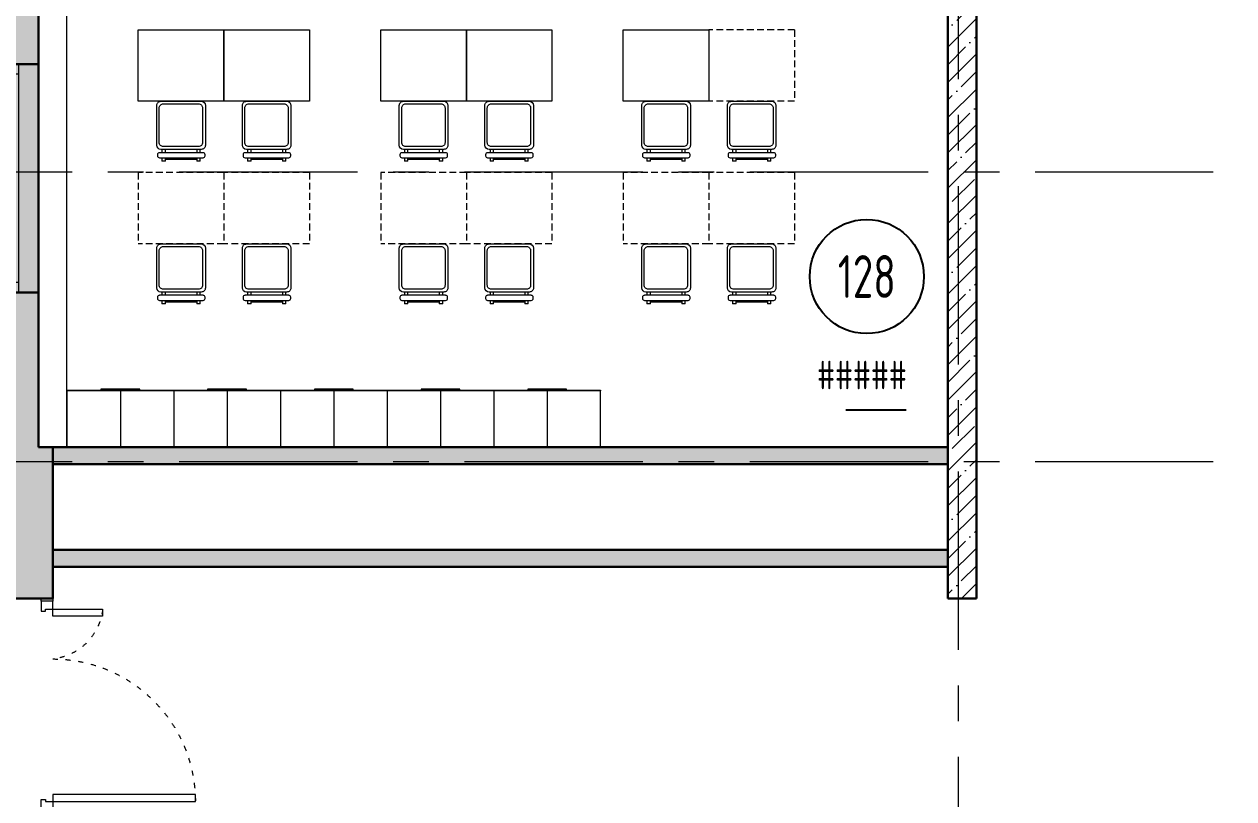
# Model space of a CAD drawing. Header units: millimetres. Extents: x -13407 to 8063098, y -2635 to 109271.
# Drawn here: x 6350 to 14830, y 7145 to 12575 of the extents above; entities that cross this region are included whole.
import ezdxf
from ezdxf.enums import TextEntityAlignment as Align

# ---------------------------------------------------------------- set-up
doc = ezdxf.new("R2010")
doc.units = ezdxf.units.MM
for name, pattern in [('ACAD_ISO03W100', [30, 12, -18]), ('CENTER', [2, 1.25, -0.25, 0.25, -0.25]), ('HIDDEN2', [4.7625, 3.175, -1.5875])]:
    doc.linetypes.add(name, pattern=pattern)
doc.layers.get('Defpoints').update_dxf_attribs({"color": 6})
for name, color, linetype, lineweight in [('АР_Двери', 5, 'Continuous', 18), ('АР_Маркер экспликации', 239, 'Continuous', 13), ('АР_Номер помещения', 1, 'Continuous', 25), ('АР_Окна БЛОК', 250, 'Continuous', 13), ('АР_Оси', 193, 'Continuous', 9), ('АР_Перегородки газоблок', 165, 'Continuous', 30), ('АР_Перегородки газоблок_Штрих', 165, 'Continuous', 5), ('АР_Подоконники', 163, 'Continuous', 9), ('АР_Помещения_площадь', 19, 'Continuous', 9), ('АР_Сущ Несущая стена', 202, 'Continuous', 30), ('АР_Штриховка монолит', 250, 'Continuous', 9), ('ТХ_мебель передв', 250, 'Continuous', 13)]:
    doc.layers.add(name, color=color, linetype=linetype, lineweight=lineweight)
doc.layers.get('АР_Маркер экспликации').off()
doc.styles.add('ISOCPEUR', font='isocpeur.ttf', dxfattribs={"width": 0.7})
doc.styles.get("Standard").update_dxf_attribs({"font": 'arial.ttf'})
pattern_1 = [(50, (211803.85, -55205.68), (215.17805, -18.82564), [22.5, -247.5]), (355, (211803.85, -55205.68), (-41.6254, 225.65764), [18, -198]), (100.45144, (211821.79, -55207.25), (173.55265, 206.832), [19.12206, -210.34263]), (46.1842, (211803.85, -55145.68), (320.1724, -49.6558), [33.75, -371.25]), (96.63564, (211830.53, -55149.82), (280.3986, 292.2356), [28.6831, -315.51413]), (351.18416, (211803.85, -55145.68), (280.3986, 292.2356), [27, -297]), (21, (211833.85, -55160.68), (179.07212, -120.78567), [22.5, -247.5]), (326, (211833.85, -55160.68), (72.9946, 217.54501), [18, -198]), (71.45144, (211848.78, -55170.75), (252.06671, 96.75935), [19.12206, -210.34263]), (37.5, (211803.85, -55205.68), (3.647957, 99.868156), [0, -195.6, 0, -201, 0, -198.75]), (7.5, (211803.85, -55205.68), (78.92086, 118.323514), [0, -114.6, 0, -191.1, 0, -75.75]), (327.5, (211736.95, -55205.68), (160.14673, -6.766462), [0, -75, 0, -234, 0, -310.5]), (317.5, (211706.95, -55205.68), (174.95585, 30.031495), [0, -97.5, 0, -155.4, 0, -220.5])]

# ---------------------------------------------------------------- blocks, each defined once
blk = doc.blocks.new('Полуторная_на лестницу')
at = {"color": 253}
for points in [[(75, 80), (75, 1080), (124.9, 1080), (124.9, 80)], [(1375.1, 430), (1375.1, 80), (1425, 80), (1425, 430)]]:
    blk.add_lwpolyline(points, close=True, dxfattribs=at)
for points in [[(0, 0), (0, 80), (20, 80), (20, 0), (0, 0)], [(20, 80), (20, 0), (90, 0), (90, 30), (75, 30), (75, 80), (20, 80)], [(1480, 80), (1480, 0), (1410, 0), (1410, 30), (1425, 30), (1425, 80), (1480, 80)], [(1500, 0), (1500, 80), (1480, 80), (1480, 0), (1500, 0)]]:
    blk.add_lwpolyline(points, dxfattribs=at)
at = {"color": 253, "linetype": 'ACAD_ISO03W100', "ltscale": 3}
for centre, radius, start, end in [((75, 80), 1000, 0, 90), ((1465.4, 39.6), 392.5, 95.90754, 174.09246)]:
    blk.add_arc(centre, radius, start, end, dxfattribs=at)
blk = doc.blocks.new('*U377')
h = blk.add_hatch(color=253)
h.dxf.hatch_style = 1
h.paths.add_polyline_path([(-1600, 140), (0, 140), (0, -220), (-1600, -220)])
at = {"color": 253, "lineweight": 30}
for p, q in [((-1600, 140), (-1600, -220)), ((0, 140), (0, -220))]:
    blk.add_line(p, q, dxfattribs=at)
at = {"color": 253}
for p, q in [((-1600, 140), (0, 140)), ((-1600, 140), (-1600, 140)), ((-1600, 140), (-1600, 140)), ((0, 140), (0, 140)), ((0, 140), (0, 140)), ((-1600, 0), (0, 0)), ((-1600, -70), (0, -70)), ((-1530, 0), (-1530, -70)), ((-1530, -35), (-70, -35)), ((-70, 0), (-70, -70)), ((0, -220), (-1600, -220))]:
    blk.add_line(p, q, dxfattribs=at)
blk = doc.blocks.new('*U572')
at = {"layer": 'Defpoints', "color": 253}
blk.add_line((-11684.7, 822), (-12107, 822), dxfattribs=at)
at = {"layer": 'АР_Номер помещения', "color": 253}
blk.add_circle((-11960.1, 1759.6), 400, dxfattribs=at)
at = {"layer": 'Defpoints', "color": 253, "style": 'ISOCPEUR', "width": 0.7}
blk.add_attdef('ПЛОЩАДЬ_ПОМЕЩЕНИЯ', text='', height=200, dxfattribs=at).set_placement((-11679.8, 1068.5), align=Align.MIDDLE_RIGHT)
at = {"layer": 'Defpoints', "color": 253, "style": 'ISOCPEUR', "width": 0.7, "flags": 1}
blk.add_attdef('КАТЕГОРИЯ', (-499.2, -2092.2), '', height=250, dxfattribs=at)
at = {"layer": 'АР_Номер помещения', "color": 253, "style": 'ISOCPEUR', "width": 0.7}
blk.add_attdef('НОМЕР_ПОМЕЩЕНИЯ', text='', height=300, dxfattribs=at).set_placement((-11960.1, 1759.6), align=Align.MIDDLE_CENTER)
at = {"layer": 'АР_Помещения_площадь', "color": 253, "lineweight": 30, "width": 0.7, "flags": 104}
blk.add_attdef('ИМЯ_ПОМЕЩЕНИЯ', text='', height=100, dxfattribs=at).set_placement((157.6, 1217.1), align=Align.MIDDLE_CENTER)
blk = doc.blocks.new('*U550')
at = {"layer": 'Defpoints', "color": 253}
blk.add_line((-16194.9, 692.6), (-16617.2, 692.6), dxfattribs=at)
at = {"layer": 'АР_Номер помещения', "color": 253}
blk.add_circle((-18133.9, 7535.4), 400, dxfattribs=at)
at = {"layer": 'Defpoints', "color": 253, "style": 'ISOCPEUR', "width": 0.7}
blk.add_attdef('ПЛОЩАДЬ_ПОМЕЩЕНИЯ', text='', height=200, dxfattribs=at).set_placement((-16190, 939.1), align=Align.MIDDLE_RIGHT)
at = {"layer": 'Defpoints', "color": 253, "style": 'ISOCPEUR', "width": 0.7, "flags": 1}
blk.add_attdef('КАТЕГОРИЯ', (-499.2, -2092.2), '', height=250, dxfattribs=at)
at = {"layer": 'АР_Номер помещения', "color": 253, "style": 'ISOCPEUR', "width": 0.7}
blk.add_attdef('НОМЕР_ПОМЕЩЕНИЯ', text='', height=300, dxfattribs=at).set_placement((-18133.9, 7535.4), align=Align.MIDDLE_CENTER)
at = {"layer": 'АР_Помещения_площадь', "color": 253, "lineweight": 30, "width": 0.7, "flags": 104}
blk.add_attdef('ИМЯ_ПОМЕЩЕНИЯ', text='', height=100, dxfattribs=at).set_placement((157.6, 1217.1), align=Align.MIDDLE_CENTER)
blk = doc.blocks.new('_стол№3-№5')
at = {"color": 253}
blk.add_lwpolyline([(-169868.3, 526261.4), (-169368.3, 526261.4), (-169368.3, 525661.4), (-169868.3, 525661.4)], close=True, dxfattribs=at)
blk = doc.blocks.new('_стол.резерв')
at = {"color": 253, "linetype": 'HIDDEN2', "ltscale": 15}
for p, q in [((-20, 500), (-20, 0)), ((580, 500), (-20, 500)), ((580, 500), (580, 0)), ((580, 0), (-20, 0))]:
    blk.add_line(p, q, dxfattribs=at)
blk = doc.blocks.new('У005-3740')
at = {"layer": 'ТХ_мебель передв', "color": 253}
for p, q in [((-231583.2, 58866.8, -0.6), (-231188.1, 58866.8, -0.6)), ((-231583.2, 58492.8, -0.6), (-231188.1, 58492.8, -0.6)), ((-231583.2, 58118.8, -0.6), (-231188.1, 58118.8, -0.6)), ((-231583.2, 57744.8, -0.6), (-231188.1, 57744.8, -0.6)), ((-231583.2, 57370.8, -0.6), (-231188.1, 57370.8, -0.6)), ((-231583.2, 56996.8, -0.6), (-231188.1, 56996.8, -0.6)), ((-231583.2, 56622.8, -0.6), (-231188.1, 56622.8, -0.6)), ((-231583.2, 56248.8, -0.6), (-231188.1, 56248.8, -0.6)), ((-231583.2, 55874.8, -0.6), (-231188.1, 55874.8, -0.6))]:
    blk.add_line(p, q, dxfattribs=at)
at = {"layer": 'ТХ_мебель передв', "color": 253, "elevation": -0.6}
for points in [[(-231587.2, 55500.8), (-231587.2, 59240.8), (-231583.2, 59240.8), (-231583.2, 55500.8)], [(-231188.1, 55500.8), (-231188.1, 59240.8), (-231583.2, 59240.8), (-231583.2, 55500.8)], [(-231594.1, 59002.7), (-231594.1, 58866.8), (-231587.2, 58866.8), (-231587.2, 59002.7)], [(-231594.1, 58866.8), (-231594.1, 58730.9), (-231587.2, 58730.9), (-231587.2, 58866.8)], [(-231594.1, 58254.7), (-231594.1, 58118.8), (-231587.2, 58118.8), (-231587.2, 58254.7)], [(-231594.1, 58118.8), (-231594.1, 57982.9), (-231587.2, 57982.9), (-231587.2, 58118.8)], [(-231594.1, 57506.7), (-231594.1, 57370.8), (-231587.2, 57370.8), (-231587.2, 57506.7)], [(-231594.1, 57370.8), (-231594.1, 57234.9), (-231587.2, 57234.9), (-231587.2, 57370.8)], [(-231594.1, 56758.7), (-231594.1, 56622.8), (-231587.2, 56622.8), (-231587.2, 56758.7)], [(-231594.1, 56622.8), (-231594.1, 56486.9), (-231587.2, 56486.9), (-231587.2, 56622.8)], [(-231594.1, 56010.7), (-231594.1, 55874.8), (-231587.2, 55874.8), (-231587.2, 56010.7)], [(-231594.1, 55874.8), (-231594.1, 55738.9), (-231587.2, 55738.9), (-231587.2, 55874.8)]]:
    blk.add_lwpolyline(points, close=True, dxfattribs=at)
blk = doc.blocks.new('стул №3-5')
at = {"color": 253, "linetype": 'ByBlock', "extrusion": (-6.19742e-05, 0.000470712, 1)}
for p, q in [((-15407, 16627.7, 196.8), (-15407, 16619.9, 196.8)), ((-15086.8, 16641.7, 196.8), (-15393.1, 16641.7, 196.8)), ((-15372.7, 16664.9, 196.8), (-15348.5, 16664.9, 196.8)), ((-15372.7, 16664.9, 196.8), (-15372.7, 16641.7, 196.8)), ((-15348.5, 16641.7, 196.8), (-15348.5, 16664.9, 196.8)), ((-15348.5, 16653.3, 196.8), (-15128.7, 16653.3, 196.8)), ((-15128.7, 16664.9, 196.8), (-15104.4, 16664.9, 196.8)), ((-15128.7, 16664.9, 196.8), (-15128.7, 16641.7, 196.8)), ((-15104.4, 16641.7, 196.8), (-15104.4, 16664.9, 196.8)), ((-15072.8, 16619.9, 196.8), (-15072.8, 16627.7, 196.8)), ((-15393.1, 16605.9, 196.8), (-15086.8, 16605.9, 196.9)), ((-15372.7, 16605.9, 196.8), (-15372.7, 16583.2, 196.9)), ((-15348.5, 16583.2, 196.9), (-15348.5, 16605.9, 196.8)), ((-15128.7, 16605.9, 196.9), (-15128.7, 16583.2, 196.9)), ((-15104.4, 16583.2, 196.9), (-15104.4, 16605.9, 196.9))]:
    blk.add_line(p, q, dxfattribs=at)
at = {"color": 253, "ltscale": 100, "extrusion": (-6.19742e-05, 0.000470712, 1), "elevation": 205.6}
for points in [[(-15379.9, 16582.9), (-15097, 16582.9, -0.414169), (-15068.3, 16554.2), (-15068.3, 16274.2, -0.414258), (-15097, 16245.5), (-15379.9, 16245.5, -0.414169), (-15408.6, 16274.2), (-15408.6, 16554.2, -0.414258)], [(-15360.2, 16563.2), (-15113.6, 16563.2, -0.414214), (-15084.9, 16534.4), (-15084.9, 16292.6, -0.414214), (-15113.6, 16263.9), (-15360.2, 16263.9, -0.414214), (-15388.9, 16292.6), (-15388.9, 16534.4, -0.414214)]]:
    blk.add_lwpolyline(points, format="xyb", close=True, dxfattribs=at)
at = {"color": 253, "linetype": 'ByBlock', "extrusion": (-6.19742e-05, 0.000470712, 1)}
for centre, start, end in [((-15393, 16627.6, 205.6), 90, 180), ((-15086.8, 16627.6, 205.6), 0, 90), ((-15393, 16619.8, 205.6), 180, 270), ((-15086.8, 16619.8, 205.6), 270, 0)]:
    blk.add_arc(centre, 13.9, start, end, dxfattribs=at)

msp = doc.modelspace()

# ---------------------------------------------------------------- hatches: boundary and pattern name
at = {"layer": 'АР_Перегородки газоблок_Штрих', "ltscale": 100}
h = msp.add_hatch(dxfattribs=at)
h.set_pattern_fill('AR-CONC', color=253, scale=30)
h.set_pattern_definition(pattern_1)
h.paths.add_polyline_path([(12825.4, 9610), (6550, 9610), (6550, 9490), (12825, 9490.8), (12824.6, 9490)])
h = msp.add_hatch(dxfattribs=at)
h.set_pattern_fill('AR-CONC', color=253, scale=30)
h.set_pattern_definition(pattern_1)
h.paths.add_polyline_path([(12825.4, 8890), (6550, 8890), (6550, 8770), (12825, 8770.8), (12824.6, 8770)])
at = {"layer": 'АР_Штриховка монолит', "ltscale": 100}
h = msp.add_hatch(dxfattribs=at)
h.set_pattern_fill('ANSI35', color=253, scale=700)
h.set_pattern_definition([(45, (-951587.81, 109999.9), (-123.743687, 123.743687), []), (45, (-951464.07, 109999.9), (-123.743687, 123.743687), [218.75, -43.75, 0, -43.75])])
h.paths.add_polyline_path([(6449.9, 27280), (6249.9, 27280), (6249.9, 9610), (-100, 9610), (-100, -100), (12800, -100), (12800, 100), (100, 100), (100, 9410), (6250, 9410), (6250, 8550), (6550, 8550), (6550, 9610), (6450, 9610)])
h = msp.add_hatch(dxfattribs=at)
h.set_pattern_fill('ANSI35', color=253, scale=700)
h.set_pattern_definition([(45, (-961377.81, 107109.9), (-123.743687, 123.743687), []), (45, (-961254.07, 107109.9), (-123.743687, 123.743687), [218.75, -43.75, 0, -43.75])])
h.paths.add_polyline_path([(13025, 15455), (12825, 15455), (12825, 8550), (13025, 8550)])

# ---------------------------------------------------------------- linework, layer by layer
at = {"layer": 'АР_Оси', "color": 253, "linetype": 'CENTER', "ltscale": 1000}
for p, q in [((12900, -1811.3), (12900, 27571.3)), ((-12563.8, 11540), (71033.4, 11540)), ((-12563.8, 9510), (71033.4, 9510))]:
    msp.add_line(p, q, dxfattribs=at)
at = {"layer": 'АР_Перегородки газоблок', "color": 253, "ltscale": 100}
for points in [[(6550, 9610), (12825, 9610)], [(6550, 9490), (12825, 9490)], [(12825, 8890), (6550, 8890)], [(12825, 8770), (6550, 8770)]]:
    msp.add_lwpolyline(points, dxfattribs=at)
at = {"layer": 'АР_Подоконники', "color": 253, "ltscale": 100}
msp.add_line((6650, 9610), (6650, 17935), dxfattribs=at)
at = {"layer": 'АР_Сущ Несущая стена', "color": 253, "ltscale": 100}
for p, q in [((6450, 9610), (6450, 27280)), ((12825, 8550), (12825, 15455)), ((13025, 8550), (13025, 15455)), ((6450, 9610), (6550, 9610)), ((6550, 9610), (6550, 8550)), ((6250, 8550), (6550, 8550)), ((12825, 8550), (13025, 8550))]:
    msp.add_line(p, q, dxfattribs=at)

# ---------------------------------------------------------------- block references
at = {"layer": 'АР_Двери', "color": 253, "xscale": -1, "rotation": 270}
msp.add_blockref('Полуторная_на лестницу', (6470, 7050), dxfattribs=at)
at = {"layer": 'АР_Маркер экспликации', "color": 253}
ref = msp.add_blockref('*U550', (33023.5, 6186.5), dxfattribs=at)
ref.add_attrib('НОМЕР_ПОМЕЩЕНИЯ', '130', dxfattribs={"layer": 'АР_Номер помещения', "color": 253, "height": 300, "style": 'ISOCPEUR', "width": 0.7}).set_placement((14889.6, 13721.9), align=Align.MIDDLE_CENTER)
ref.add_attrib('ПЛОЩАДЬ_ПОМЕЩЕНИЯ', '#####', dxfattribs={"layer": 'Defpoints', "color": 253, "height": 200, "style": 'ISOCPEUR', "width": 0.7}).set_placement((16833.5, 7125.5), align=Align.MIDDLE_RIGHT)
ref = msp.add_blockref('*U572', (24217.2, 9046.5), dxfattribs=at)
ref.add_attrib('НОМЕР_ПОМЕЩЕНИЯ', '128', dxfattribs={"layer": 'АР_Номер помещения', "color": 253, "height": 300, "style": 'ISOCPEUR', "width": 0.7}).set_placement((12257, 10806.1), align=Align.MIDDLE_CENTER)
ref.add_attrib('ПЛОЩАДЬ_ПОМЕЩЕНИЯ', '#####', dxfattribs={"layer": 'Defpoints', "color": 253, "height": 200, "style": 'ISOCPEUR', "width": 0.7}).set_placement((12537.4, 10115), align=Align.MIDDLE_RIGHT)
at = {"layer": 'АР_Окна БЛОК', "color": 253, "rotation": 270}
msp.add_blockref('*U377', (6310, 10695), dxfattribs=at)
at = {"layer": 'ТХ_мебель передв', "color": 253}
for name, p, rotation in [('_стол№3-№5', (-518511.4, -157333.8), 270), ('_стол№3-№5', (-517911.4, -157333.8), 270), ('_стол№3-№5', (-516811.4, -157333.8), 270), ('_стол№3-№5', (-516211.4, -157333.8), 270), ('_стол№3-№5', (-515111.4, -157333.8), 270), ('стул №3-5', (-7788.5, 28280.1, -197), 180), ('стул №3-5', (-7188.5, 28280.1, -197), 180), ('стул №3-5', (-6088.5, 28280.1, -197), 180), ('стул №3-5', (-5488.5, 28280.1, -197), 180), ('стул №3-5', (-4388.5, 28280.1, -197), 180), ('стул №3-5', (-3788.5, 28280.1, -197), 180), ('стул №3-5', (-7788.5, 27280.1, -197), 180), ('стул №3-5', (-7188.5, 27280.1, -197), 180), ('стул №3-5', (-6088.5, 27280.1, -197), 180), ('стул №3-5', (-5488.5, 27280.1, -197), 180), ('стул №3-5', (-4388.5, 27280.1, -197), 180), ('стул №3-5', (-3788.5, 27280.1, -197), 180), ('У005-3740', (-48850.8, -221578.1, 0.6), 270)]:
    msp.add_blockref(name, p, dxfattribs=dict(at, rotation=rotation))
for p in [(11170, 12034.5), (7170, 11034.5), (7770, 11034.5), (8870, 11034.5), (9470, 11034.5), (10570, 11034.5), (11170, 11034.5)]:
    msp.add_blockref('_стол.резерв', p, dxfattribs=at)

doc.saveas('drawing.dxf')
